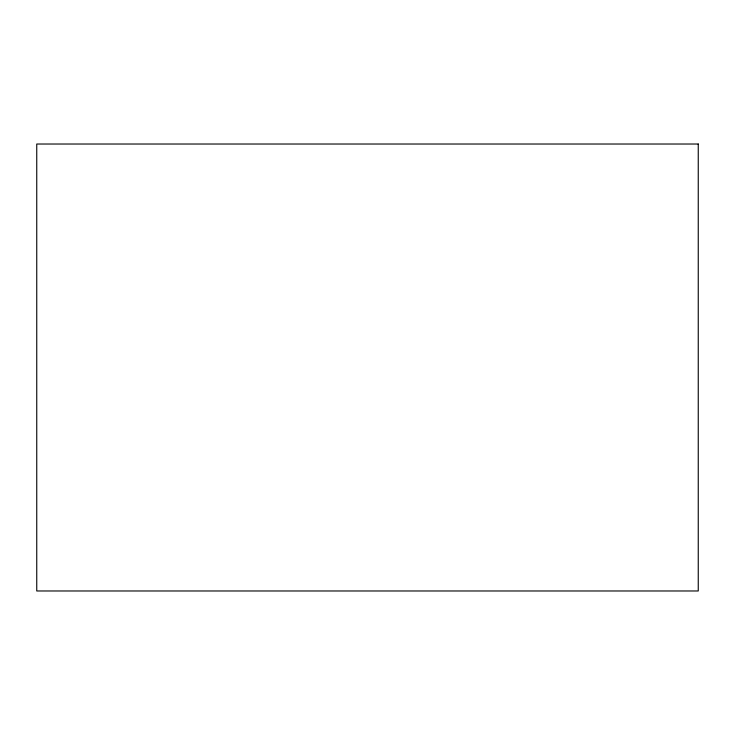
<?xml version="1.0" encoding="UTF-8"?>
<svg xmlns="http://www.w3.org/2000/svg" width="735" height="735" viewBox="0 0 735 735"><rect width="100%" height="100%" fill="white"/><g stroke="black" fill="none" stroke-linecap="round" stroke-linejoin="round"><path stroke-width="1.1" d="M698.25 144.023L36.75 144.023L36.75 590.977L698.25 590.977L698.25 144.023"/></g></svg>
